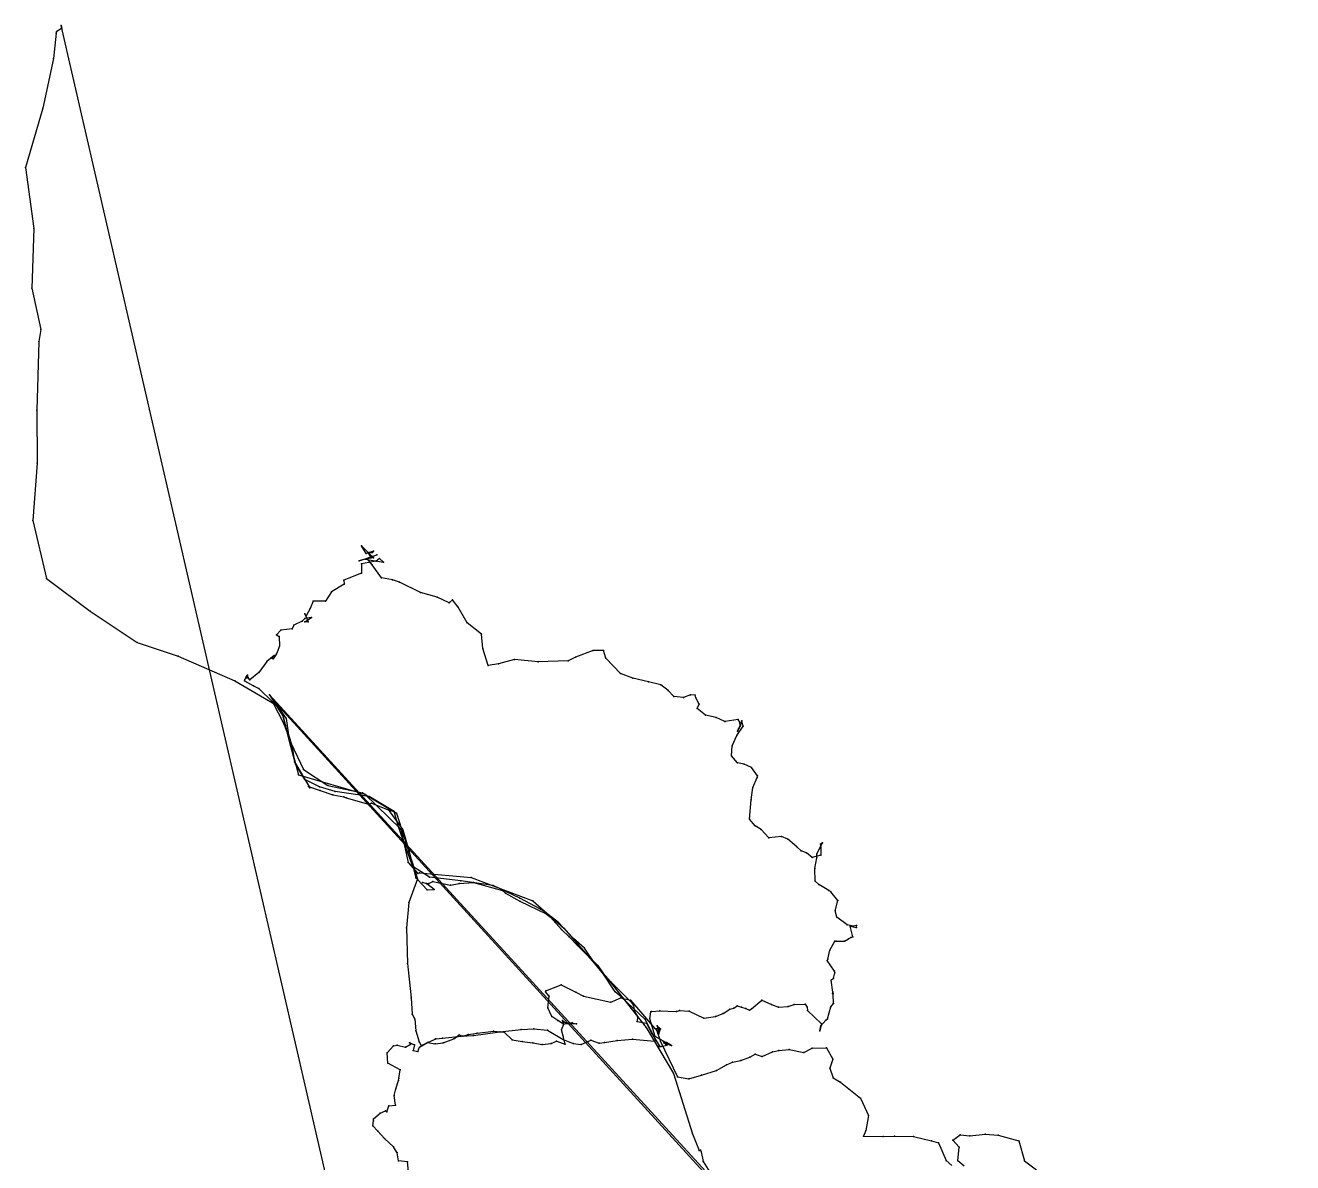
# Model space of a CAD drawing. Header units: metres. Extents: x 533996 to 558759, y 1823984 to 1869097.
# Drawn here: x 538839 to 539701, y 1852342 to 1853115 of the extents above; entities that cross this region are included whole.
import ezdxf

# ---------------------------------------------------------------- set-up
doc = ezdxf.new("R2010")
doc.units = ezdxf.units.M
doc.header["$MEASUREMENT"] = 0
doc.layers.add('Unknown Line Type', color=7, linetype='Continuous')
doc.layers.add('Unknown Point Feature', color=7, linetype='Continuous')

msp = doc.modelspace()

# ---------------------------------------------------------------- linework, layer by layer
at = {"layer": 'Unknown Line Type', "color": 4, "true_color": 0x00ffff}
for points in [[(543099.78, 1834716.39, 217.88), (538863.38, 1853114.99, 614.9), (538863.81, 1853113.13, 617.3), (538860.27, 1853110.49, 618.26), (538860.1, 1853109.6, 618.26), (538858.12, 1853092.35, 619.71), (538851.04, 1853058.58, 618.75), (538839.08, 1853018.43, 620.19), (538844.82, 1852976.9, 620.67), (538843.46, 1852936.19, 622.59), (538849.66, 1852908.11, 623.07), (538848.34, 1852900.09, 622.11), (538846.88, 1852853.32, 619.23), (538847.03, 1852817.22, 617.78), (538844.23, 1852778.37, 614.9), (538853.43, 1852738.85, 611.54), (538883.11, 1852716.71, 610.57), (538915.08, 1852695.36, 609.13), (538942.94, 1852686.07, 609.13), (538981.47, 1852669.13, 608.17), (539012.67, 1852651.22, 604.81), (539024.79, 1852605.26, 601.92), (539069.9, 1852592.28, 600), (539094.36, 1852568.33, 597.12), (539099.4, 1852545.71, 595.19), (539105.92, 1852538.16, 589.91), (539107.07, 1852538.57, 588.95), (539142.2, 1852535.42, 586.54), (539184.3, 1852519.68, 581.73), (539205.27, 1852501.11, 576.45), (539234.95, 1852466.88, 565.87), (539261.3, 1852433.54, 560.11), (539279.98, 1852402.17, 555.78), (539292.83, 1852361.16, 548.09), (539297.28, 1852349.85, 544.72), (539298.31, 1852350.13, 545.69), (539298.63, 1852349.02, 543.76), (539300.14, 1852342.39, 547.13), (539305.82, 1852333.32, 544.72)], [(551357.69, 1839129.45, 400.05), (539007.3, 1852656.42, 604.81), (539016.42, 1852643.66, 599.04), (539017.18, 1852638.83, 594.71), (539018.13, 1852632.44, 591.83), (539020.31, 1852625.55, 592.31), (539022.12, 1852614.19, 593.27), (539032.62, 1852596.51, 593.75), (539031.65, 1852597.35, 592.79), (539039.66, 1852594.61, 592.31), (539048.23, 1852591.77, 592.31), (539055.59, 1852590.25, 591.83), (539057.18, 1852589.61, 592.79), (539072.4, 1852585.44, 594.23), (539074.45, 1852586.05, 593.27), (539087.64, 1852580.74, 593.75), (539085.81, 1852581.72, 593.75), (539095.81, 1852567.94, 590.87), (539099.93, 1852553.8, 585.1), (539104.61, 1852535.39, 579.81), (539106.1, 1852534.03, 574.53), (539112.49, 1852527.11, 573.08), (539117.12, 1852527.32, 574.53), (539112.23, 1852531.15, 578.85), (539109.14, 1852532.19, 581.73), (539113.59, 1852531.43, 582.22), (539116.31, 1852532.71, 583.66), (539128.18, 1852530.35, 583.66), (539134.17, 1852531.39, 583.18), (539143.92, 1852532.11, 584.14), (539163.59, 1852526.65, 582.22), (539165.55, 1852524.94, 581.73), (539175.41, 1852519.32, 580.77), (539193.31, 1852510.9, 578.85), (539196.35, 1852508.6, 576.45), (539203.72, 1852500.04, 575.49), (539209.04, 1852495.17, 571.64), (539214.68, 1852489.2, 571.16), (539228.38, 1852475.58, 569.24), (539232.36, 1852470.05, 566.83), (539237.62, 1852464.41, 565.39), (539251.84, 1852450.05, 565.87), (539252.69, 1852448.39, 564.43), (539253.44, 1852444.39, 560.59), (539255.38, 1852441.03, 559.14), (539255.24, 1852437.64, 558.66), (539261.57, 1852436.36, 560.11), (539265.16, 1852429.53, 562.51), (539270.3, 1852420.72, 562.99), (539269.46, 1852420.14, 562.99), (539269.4, 1852420.62, 559.62), (539271.55, 1852420.68, 559.62), (539275.33, 1852421.49, 560.11), (539273.49, 1852422.95, 560.59), (539272.78, 1852424.29, 561.55), (539274.69, 1852422.7, 562.03), (539278.63, 1852421.3, 562.03), (539275.08, 1852423.33, 562.99), (539274.71, 1852423.41, 561.55), (539267.41, 1852427.48, 562.03), (539263.88, 1852439.41, 563.47), (539264.61, 1852444.1, 562.51), (539264.85, 1852444.38, 562.99), (539270.56, 1852444.86, 563.47), (539281.88, 1852444.28, 562.03), (539283.98, 1852444.95, 562.03), (539290.47, 1852444.63, 559.14), (539300.55, 1852439.91, 554.82), (539308.6, 1852440.87, 551.93), (539313.77, 1852442.95, 551.93), (539318.16, 1852446.02, 549.53), (539320.87, 1852446.59, 548.09), (539323.23, 1852448.26, 547.61), (539326.26, 1852447.35, 547.13), (539329.1, 1852446.33, 547.13), (539331.72, 1852445.36, 543.76), (539333.06, 1852446.16, 543.76), (539340.07, 1852452.13, 539.92), (539346.59, 1852449.18, 537.99), (539351.44, 1852447.33, 537.99), (539357.9, 1852447.67, 539.44), (539362.09, 1852449.09, 539.92), (539369.48, 1852449.45, 540.4), (539369.44, 1852449.35, 539.92), (539370.77, 1852447.22, 538.96), (539371.14, 1852445.07, 538.96), (539380.66, 1852435.98, 536.07), (539379.49, 1852431.13, 533.19), (539380.02, 1852434.66, 533.19), (539383.42, 1852438.39, 533.19), (539384.74, 1852439.34, 533.19), (539386.82, 1852447.62, 534.15), (539388.64, 1852449.91, 534.15), (539388.47, 1852456.4, 533.67), (539388.35, 1852456.84, 533.67), (539388.05, 1852456.62, 536.07), (539388.33, 1852457.59, 537.51), (539387.17, 1852465.65, 537.51), (539388.83, 1852466.99, 536.55), (539389.73, 1852470.57, 537.03), (539389.39, 1852471.74, 537.03), (539384.41, 1852479.14, 538.48), (539384.85, 1852479.87, 538.96), (539386.27, 1852485.99, 541.36), (539389.75, 1852492.25, 540.88), (539390.64, 1852492.14, 540.88), (539396.34, 1852492.25, 541.36), (539398.97, 1852493.7, 542.32), (539400.52, 1852494.68, 541.36), (539401.89, 1852495.25, 541.84), (539400.17, 1852502.33, 540.88), (539404.07, 1852501.49, 542.8), (539404.34, 1852501.51, 542.8), (539404.4, 1852502.95, 542.8), (539402.18, 1852502.46, 541.36), (539398.13, 1852503.31, 540.88), (539390.96, 1852508.61, 540.88), (539389.94, 1852512.88, 539.92), (539391.77, 1852519.83, 538.96), (539387.01, 1852525.65, 536.55), (539385.57, 1852526.62, 536.55), (539378.69, 1852530.84, 536.07), (539376.33, 1852533.02, 535.59), (539376.08, 1852541.63, 534.15), (539377.34, 1852548.85, 532.71), (539377.36, 1852551.61, 532.23), (539381.26, 1852559.03, 532.71), (539379.86, 1852558.22, 533.19), (539380.19, 1852555.21, 534.63), (539380.07, 1852550.78, 535.11), (539374.16, 1852549.07, 535.59), (539370.33, 1852552.18, 535.11), (539366.66, 1852553.67, 534.63), (539363.73, 1852556.35, 535.59), (539357.72, 1852561.6, 537.03), (539353.49, 1852563.38, 537.03), (539344.81, 1852562.53, 537.51), (539339.54, 1852568.22, 538.96), (539335.42, 1852570.63, 539.44), (539331.6, 1852575.14, 539.44), (539332.77, 1852588.29, 538.48), (539333.86, 1852596.63, 537.99), (539336.82, 1852603.54, 537.03), (539337.15, 1852604.73, 537.03), (539332.91, 1852610.26, 537.99), (539328.06, 1852612.57, 539.44), (539323.35, 1852613.47, 539.44), (539319.37, 1852618.18, 540.4), (539319.91, 1852625.03, 540.4), (539322.97, 1852632.13, 539.44), (539327.39, 1852638.37, 538.96), (539326.46, 1852642.08, 538.48), (539325.19, 1852638.34, 539.44), (539323.38, 1852635.01, 542.32), (539324.09, 1852636.62, 542.8), (539325.36, 1852638.53, 542.8), (539324.97, 1852641.05, 541.84), (539323.83, 1852643.01, 541.36), (539315.07, 1852641.54, 541.36), (539314.94, 1852641.54, 538.96), (539309.01, 1852644.3, 538.48), (539301.77, 1852645.89, 537.99), (539295.98, 1852650.52, 537.51), (539297.44, 1852653.43, 537.51), (539295.02, 1852657.67, 537.51), (539294.72, 1852659.56, 538.48), (539291.49, 1852659.67, 540.4), (539286.61, 1852657.82, 540.88), (539280.23, 1852658.63, 540.4), (539276.3, 1852662.73, 540.88), (539271.24, 1852666.52, 538.96), (539262.91, 1852668.53, 539.92), (539252.2, 1852671.02, 538.48), (539243.87, 1852674.32, 539.92), (539233.89, 1852684.58, 543.76), (539232.41, 1852689.96, 545.2), (539225.31, 1852689.76, 543.76), (539213.22, 1852685.37, 547.13), (539208.2, 1852682.81, 543.28), (539187.96, 1852682.13, 541.84), (539171.84, 1852683.82, 542.32), (539160.95, 1852680.82, 542.32), (539153.94, 1852679.73, 541.84), (539150.29, 1852691.29, 543.76), (539149.27, 1852700.96, 542.32), (539139.66, 1852708.64, 538.96), (539133.4, 1852719.23, 538.96), (539129.58, 1852724.23, 541.84), (539127.53, 1852722.52, 541.84), (539127.32, 1852722.24, 544.24), (539119.07, 1852726.24, 544.24), (539107.89, 1852729.39, 541.84), (539093.63, 1852736.43, 540.4), (539088.89, 1852737.9, 543.76), (539081.39, 1852739.21, 542.32), (539075.01, 1852748.12, 543.76), (539071.68, 1852752.54, 546.65), (539066.02, 1852750.82, 548.09), (539078.05, 1852754.88, 552.41), (539074.4, 1852753.13, 552.41), (539072.23, 1852756.48, 553.86), (539075.18, 1852756.55, 551.93), (539075.9, 1852757.39, 561.55), (539070.86, 1852755.85, 562.03), (539067.7, 1852760.96, 557.7), (539075.94, 1852752.9, 551.93), (539070.17, 1852752.03, 549.53), (539082.72, 1852749.98, 556.26), (539079.89, 1852752.43, 558.66), (539077.77, 1852750.71, 564.43), (539067.69, 1852748.89, 564.43), (539067.66, 1852742.56, 569.72), (539055.77, 1852737.65, 569.24), (539055.86, 1852735.07, 569.24), (539047.23, 1852729.84, 569.72), (539043.19, 1852723.39, 572.6), (539034.86, 1852723.31, 573.56), (539032.79, 1852718.34, 570.2), (539030.05, 1852713.53, 567.8), (539029.08, 1852714.7, 571.16), (539031.37, 1852709.43, 577.89), (539029.06, 1852709.47, 578.37), (539033.71, 1852712.26, 578.85), (539029.25, 1852711.52, 580.77), (539027.4, 1852709.76, 579.33), (539021.73, 1852707.02, 579.33), (539020.65, 1852704.58, 580.77), (539012.88, 1852703.63, 581.25), (539009.96, 1852700.59, 584.62), (539011.78, 1852699.33, 591.35), (539012.02, 1852692.77, 591.35), (539009.93, 1852687.66, 592.79), (539007.65, 1852684.09, 597.6), (539006.74, 1852684.6, 597.12), (539008.32, 1852686.51, 598.56), (539003.23, 1852682.37, 599.52), (538997.8, 1852674.88, 601.44), (538991.85, 1852670, 603.36), (538991.18, 1852670.65, 602.88), (538989.66, 1852671.59, 602.4), (538989.05, 1852671.19, 604.81), (538990.74, 1852671.39, 607.69), (538990.58, 1852671.6, 608.65), (538990.7, 1852671.43, 607.69), (538990.26, 1852672.99, 605.77), (538989.68, 1852672.67, 604.81), (538989.27, 1852671.99, 603.85), (538988.41, 1852670.12, 602.4), (538988.21, 1852669.13, 602.88), (538994.19, 1852665.82, 603.36), (538997.89, 1852663.97, 603.36), (539007.23, 1852655, 604.81), (539014.91, 1852639.91, 605.29), (539019.91, 1852626.61, 605.29), (539028.34, 1852608.9, 606.73), (539044.82, 1852598, 601.92), (539068.32, 1852593.12, 596.64), (539091.63, 1852579.21, 593.75), (539099.89, 1852552.88, 590.39), (539105.9, 1852534.59, 588.95), (539099.86, 1852518.54, 582.7), (539098.26, 1852501.18, 575.49), (539098.93, 1852477.05, 568.28), (539101.4, 1852453.61, 564.91), (539102.27, 1852442.51, 562.99), (539103.92, 1852439.12, 562.51), (539104.73, 1852431.26, 562.03), (539106.9, 1852423.72, 561.07), (539108.39, 1852421.18, 559.14), (539117.78, 1852425.46, 559.62), (539118.37, 1852425.77, 559.62), (539122.87, 1852426.22, 559.14), (539135.42, 1852427.58, 559.14), (539143.93, 1852428, 557.22), (539161.83, 1852430.63, 556.26), (539176.33, 1852432.06, 560.59), (539184.82, 1852432.52, 562.03), (539194.27, 1852431.7, 562.99), (539204.82, 1852425.45, 560.59), (539211.76, 1852422.72, 558.18), (539217.1, 1852422, 556.26), (539223.73, 1852424.78, 553.86), (539229.31, 1852422.86, 551.93), (539233, 1852423.23, 552.9), (539241.66, 1852424.65, 552.9), (539252.08, 1852425.5, 553.86), (539267.06, 1852424.15, 555.78), (539267.86, 1852424.86, 555.78), (539260.6, 1852438.97, 557.7), (539244.31, 1852454.3, 561.55), (539240.18, 1852457.7, 562.99), (539232.27, 1852469.81, 563.95), (539226.48, 1852476.92, 566.35), (539219.5, 1852487.45, 572.12), (539211.87, 1852493.94, 577.41), (539201.71, 1852504.91, 580.77), (539192.7, 1852511.9, 583.18), (539189.42, 1852513.88, 583.66), (539175.46, 1852521.44, 587.98), (539157.32, 1852530.06, 590.87), (539135.32, 1852533.18, 592.31), (539113.91, 1852535.68, 593.75), (539102.68, 1852543.05, 598.08), (539097.43, 1852557, 600.96), (539092.87, 1852569.99, 603.36), (539090, 1852580.34, 603.85), (539072.85, 1852590.67, 605.29), (539049.89, 1852594.05, 606.73), (539039.08, 1852597.27, 608.65), (539029.25, 1852602.13, 609.61), (539022.71, 1852612.89, 611.06), (539018.76, 1852627.9, 611.54), (539014.74, 1852645.08, 612.5), (539005.49, 1852659.36, 612.98), (539005.12, 1852659.66, 612.98), (551571.7, 1838939.29, 400.53)], [(539099.93, 1852333.41, 530.79), (539099, 1852342.18, 533.19), (539092.93, 1852342.9, 534.15), (539092.07, 1852348.3, 534.63), (539089.37, 1852352.4, 536.07), (539083.47, 1852358.08, 538.96), (539078.77, 1852363.05, 543.28), (539075.32, 1852366.71, 544.72), (539075.93, 1852369.94, 544.24), (539075.96, 1852371.48, 544.24), (539080.37, 1852375.29, 546.17), (539083.97, 1852376.86, 548.57), (539085.03, 1852376.16, 549.05), (539086.4, 1852380.25, 551.45), (539090.82, 1852380.78, 553.38), (539090.01, 1852387.17, 554.82), (539091.02, 1852391.79, 558.18), (539092.79, 1852397.51, 560.59), (539093.01, 1852398.75, 560.59), (539093.93, 1852404.75, 562.51), (539085.61, 1852409.19, 564.91), (539085.13, 1852416.21, 567.8), (539089.38, 1852421.07, 568.28), (539091.99, 1852421.54, 568.76), (539097.63, 1852420.24, 568.76), (539101.43, 1852422.46, 569.24), (539100.4, 1852423.04, 568.28), (539100.65, 1852423.17, 567.32), (539103.79, 1852421.63, 565.39), (539102.89, 1852417.9, 563.47), (539106.06, 1852417.25, 563.95), (539107.25, 1852420.14, 565.39), (539112.54, 1852423.3, 562.99), (539117.75, 1852422.33, 561.07), (539123.26, 1852423.06, 557.7), (539130.59, 1852425.77, 558.18), (539134.13, 1852428.47, 559.14), (539136.74, 1852427.55, 556.26), (539140.16, 1852428.72, 555.3), (539146.31, 1852429.68, 555.78), (539157.53, 1852430.94, 554.82), (539164.68, 1852430.39, 556.74), (539170.11, 1852425.09, 559.14), (539177.06, 1852424.09, 559.62), (539184.35, 1852423.01, 559.62), (539190.69, 1852422.04, 559.62), (539196.7, 1852422.72, 560.59), (539200.28, 1852424.24, 562.99), (539206.28, 1852422.28, 562.03), (539204.98, 1852427.53, 561.07), (539203.68, 1852431.87, 561.55), (539205.27, 1852435.74, 559.62), (539204.38, 1852438.27, 558.18), (539206.62, 1852436.65, 557.22), (539210.94, 1852436.73, 556.74), (539213.99, 1852435.98, 553.38), (539205.07, 1852435.69, 554.34), (539201.17, 1852438.26, 554.34), (539197.18, 1852440.9, 556.26), (539194.47, 1852446.79, 559.62), (539195.4, 1852454.7, 558.66), (539192.76, 1852457.71, 558.66), (539193.14, 1852458.48, 558.66), (539203.57, 1852462.41, 560.11), (539213.58, 1852457.5, 560.11), (539218.76, 1852454.88, 559.62), (539237.28, 1852450.8, 559.62), (539244.04, 1852453.71, 561.07), (539250.58, 1852452.06, 561.07), (539267.02, 1852432.98, 557.7), (539269.67, 1852430.05, 554.82), (539269.73, 1852432.33, 555.78), (539268.81, 1852434.54, 558.66), (539270.23, 1852433.19, 558.66), (539269.59, 1852429.27, 559.14), (539270.03, 1852429.3, 558.18), (539271.06, 1852432.51, 556.74), (539268.17, 1852432.63, 558.18), (539271.19, 1852424.07, 559.62), (539282.59, 1852399.98, 555.78), (539290.26, 1852398.52, 554.34), (539299.05, 1852401.12, 552.9), (539309.18, 1852404.27, 550.97), (539315.98, 1852408.02, 548.57), (539320.14, 1852410.04, 547.13), (539325.69, 1852410.95, 543.76), (539331.82, 1852413.43, 541.36), (539335.48, 1852415.39, 539.44), (539340.34, 1852413.82, 535.59), (539347.37, 1852416.91, 533.67), (539351.59, 1852417.75, 533.19), (539358.58, 1852418.64, 532.23), (539368.66, 1852416.53, 530.79), (539374.34, 1852419.5, 528.86), (539384.05, 1852419.76, 525.98), (539388.39, 1852411.93, 525.98), (539386.18, 1852405.87, 527.42), (539388.44, 1852399.24, 522.13), (539393.58, 1852396.36, 520.69), (539407.14, 1852385.44, 518.77), (539412.62, 1852373.61, 517.81), (539410.75, 1852363.54, 519.25), (539409.13, 1852359.57, 519.73), (539422.42, 1852359.44, 521.65), (539430.17, 1852359.53, 523.58), (539443.07, 1852359.31, 524.06), (539455.41, 1852356.53, 525.98), (539460.18, 1852355.04, 527.42), (539465.41, 1852343.15, 526.94), (539469.17, 1852339.65, 524.54)], [(539477.66, 1852339.11, 521.17), (539473.26, 1852342.81, 520.69), (539474.22, 1852352.16, 521.65), (539469.87, 1852356.88, 521.17), (539474.85, 1852360.45, 520.69), (539481.4, 1852359.94, 521.17), (539491.82, 1852360.93, 521.17), (539500.71, 1852360.21, 520.69), (539514.86, 1852356.51, 520.69), (539518.69, 1852342.84, 519.25), (539526.72, 1852336.8, 519.73)]]:
    msp.add_polyline3d(points, dxfattribs=at)
at = {"layer": 'Unknown Point Feature'}
for p in [(538863.38, 1853114.99, 614.9), (538863.81, 1853113.13, 617.3), (538860.1, 1853109.6, 618.26), (538860.27, 1853110.49, 618.26), (538858.12, 1853092.35, 619.71), (538851.04, 1853058.58, 618.75), (538839.08, 1853018.43, 620.19), (538844.82, 1852976.9, 620.67), (538843.46, 1852936.19, 622.59), (538849.66, 1852908.11, 623.07), (538848.34, 1852900.09, 622.11), (538846.88, 1852853.32, 619.23), (538847.03, 1852817.22, 617.78), (538844.23, 1852778.37, 614.9), (539067.7, 1852760.96, 557.7), (539066.02, 1852750.82, 548.09), (539070.17, 1852752.03, 549.53), (539070.86, 1852755.85, 562.03), (539071.68, 1852752.54, 546.65), (539072.23, 1852756.48, 553.86), (539074.4, 1852753.13, 552.41), (539075.18, 1852756.55, 551.93), (539075.9, 1852757.39, 561.55), (539075.94, 1852752.9, 551.93), (539077.77, 1852750.71, 564.43), (539078.05, 1852754.88, 552.41), (539079.89, 1852752.43, 558.66), (539082.72, 1852749.98, 556.26), (539067.66, 1852742.56, 569.72), (539067.69, 1852748.89, 564.43), (539075.01, 1852748.12, 543.76), (538853.43, 1852738.85, 611.54), (539055.77, 1852737.65, 569.24), (539055.86, 1852735.07, 569.24), (539081.39, 1852739.21, 542.32), (539088.89, 1852737.9, 543.76), (539093.63, 1852736.43, 540.4), (539047.23, 1852729.84, 569.72), (539107.89, 1852729.39, 541.84), (539119.07, 1852726.24, 544.24), (539129.58, 1852724.23, 541.84), (538883.11, 1852716.71, 610.57), (539032.79, 1852718.34, 570.2), (539034.86, 1852723.31, 573.56), (539043.19, 1852723.39, 572.6), (539127.32, 1852722.24, 544.24), (539127.53, 1852722.52, 541.84), (539133.4, 1852719.23, 538.96), (539021.73, 1852707.02, 579.33), (539027.4, 1852709.76, 579.33), (539029.06, 1852709.47, 578.37), (539029.08, 1852714.7, 571.16), (539029.25, 1852711.52, 580.77), (539030.05, 1852713.53, 567.8), (539031.37, 1852709.43, 577.89), (539033.71, 1852712.26, 578.85), (539139.66, 1852708.64, 538.96), (539009.96, 1852700.59, 584.62), (539011.78, 1852699.33, 591.35), (539012.88, 1852703.63, 581.25), (539020.65, 1852704.58, 580.77), (539149.27, 1852700.96, 542.32), (538915.08, 1852695.36, 609.13), (539012.02, 1852692.77, 591.35), (539150.29, 1852691.29, 543.76), (539225.31, 1852689.76, 543.76), (539232.41, 1852689.96, 545.2), (538942.94, 1852686.07, 609.13), (539003.23, 1852682.37, 599.52), (539006.74, 1852684.6, 597.12), (539007.65, 1852684.09, 597.6), (539008.32, 1852686.51, 598.56), (539009.93, 1852687.66, 592.79), (539160.95, 1852680.82, 542.32), (539171.84, 1852683.82, 542.32), (539187.96, 1852682.13, 541.84), (539208.2, 1852682.81, 543.28), (539213.22, 1852685.37, 547.13), (539233.89, 1852684.58, 543.76), (538989.68, 1852672.67, 604.81), (538990.26, 1852672.99, 605.77), (538997.8, 1852674.88, 601.44), (539153.94, 1852679.73, 541.84), (539243.87, 1852674.32, 539.92), (538981.47, 1852669.13, 608.17), (538988.21, 1852669.13, 602.88), (538988.41, 1852670.12, 602.4), (538989.05, 1852671.19, 604.81), (538989.27, 1852671.99, 603.85), (538989.66, 1852671.59, 602.4), (538990.58, 1852671.6, 608.65), (538990.7, 1852671.43, 607.69), (538990.74, 1852671.39, 607.69), (538991.18, 1852670.65, 602.88), (538991.85, 1852670, 603.36), (538994.19, 1852665.82, 603.36), (538997.89, 1852663.97, 603.36), (539252.2, 1852671.02, 538.48), (539262.91, 1852668.53, 539.92), (539271.24, 1852666.52, 538.96), (539005.12, 1852659.66, 612.98), (539005.49, 1852659.36, 612.98), (539007.23, 1852655, 604.81), (539007.3, 1852656.42, 604.81), (539276.3, 1852662.73, 540.88), (539280.23, 1852658.63, 540.4), (539286.61, 1852657.82, 540.88), (539291.49, 1852659.67, 540.4), (539294.72, 1852659.56, 538.48), (539295.02, 1852657.67, 537.51), (539012.67, 1852651.22, 604.81), (539295.98, 1852650.52, 537.51), (539297.44, 1852653.43, 537.51), (539014.74, 1852645.08, 612.5), (539014.91, 1852639.91, 605.29), (539016.42, 1852643.66, 599.04), (539017.18, 1852638.83, 594.71), (539301.77, 1852645.89, 537.99), (539309.01, 1852644.3, 538.48), (539314.94, 1852641.54, 538.96), (539315.07, 1852641.54, 541.36), (539323.83, 1852643.01, 541.36), (539324.97, 1852641.05, 541.84), (539325.19, 1852638.34, 539.44), (539325.36, 1852638.53, 542.8), (539326.46, 1852642.08, 538.48), (539327.39, 1852638.37, 538.96), (539018.13, 1852632.44, 591.83), (539322.97, 1852632.13, 539.44), (539323.38, 1852635.01, 542.32), (539324.09, 1852636.62, 542.8), (539018.76, 1852627.9, 611.54), (539019.91, 1852626.61, 605.29), (539020.31, 1852625.55, 592.31), (539319.91, 1852625.03, 540.4), (539022.12, 1852614.19, 593.27), (539022.71, 1852612.89, 611.06), (539319.37, 1852618.18, 540.4), (539323.35, 1852613.47, 539.44), (539328.06, 1852612.57, 539.44), (539024.79, 1852605.26, 601.92), (539028.34, 1852608.9, 606.73), (539332.91, 1852610.26, 537.99), (539336.82, 1852603.54, 537.03), (539337.15, 1852604.73, 537.03), (539029.25, 1852602.13, 609.61), (539031.65, 1852597.35, 592.79), (539032.62, 1852596.51, 593.75), (539039.08, 1852597.27, 608.65), (539039.66, 1852594.61, 592.31), (539044.82, 1852598, 601.92), (539333.86, 1852596.63, 537.99), (539048.23, 1852591.77, 592.31), (539049.89, 1852594.05, 606.73), (539055.59, 1852590.25, 591.83), (539057.18, 1852589.61, 592.79), (539068.32, 1852593.12, 596.64), (539069.9, 1852592.28, 600), (539072.85, 1852590.67, 605.29), (539074.45, 1852586.05, 593.27), (539332.77, 1852588.29, 538.48), (539072.4, 1852585.44, 594.23), (539085.81, 1852581.72, 593.75), (539087.64, 1852580.74, 593.75), (539090, 1852580.34, 603.85), (539091.63, 1852579.21, 593.75), (539092.87, 1852569.99, 603.36), (539331.6, 1852575.14, 539.44), (539335.42, 1852570.63, 539.44), (539094.36, 1852568.33, 597.12), (539095.81, 1852567.94, 590.87), (539339.54, 1852568.22, 538.96), (539344.81, 1852562.53, 537.51), (539353.49, 1852563.38, 537.03), (539357.72, 1852561.6, 537.03), (539097.43, 1852557, 600.96), (539099.89, 1852552.88, 590.39), (539099.93, 1852553.8, 585.1), (539363.73, 1852556.35, 535.59), (539366.66, 1852553.67, 534.63), (539370.33, 1852552.18, 535.11), (539377.36, 1852551.61, 532.23), (539379.86, 1852558.22, 533.19), (539380.19, 1852555.21, 534.63), (539381.26, 1852559.03, 532.71), (539099.4, 1852545.71, 595.19), (539102.68, 1852543.05, 598.08), (539374.16, 1852549.07, 535.59), (539377.34, 1852548.85, 532.71), (539380.07, 1852550.78, 535.11), (539104.61, 1852535.39, 579.81), (539105.9, 1852534.59, 588.95), (539105.92, 1852538.16, 589.91), (539107.07, 1852538.57, 588.95), (539113.91, 1852535.68, 593.75), (539142.2, 1852535.42, 586.54), (539376.08, 1852541.63, 534.15), (539106.1, 1852534.03, 574.53), (539109.14, 1852532.19, 581.73), (539112.23, 1852531.15, 578.85), (539112.49, 1852527.11, 573.08), (539113.59, 1852531.43, 582.22), (539116.31, 1852532.71, 583.66), (539117.12, 1852527.32, 574.53), (539128.18, 1852530.35, 583.66), (539134.17, 1852531.39, 583.18), (539135.32, 1852533.18, 592.31), (539143.92, 1852532.11, 584.14), (539157.32, 1852530.06, 590.87), (539163.59, 1852526.65, 582.22), (539376.33, 1852533.02, 535.59), (539378.69, 1852530.84, 536.07), (539385.57, 1852526.62, 536.55), (539387.01, 1852525.65, 536.55), (539099.86, 1852518.54, 582.7), (539165.55, 1852524.94, 581.73), (539175.41, 1852519.32, 580.77), (539175.46, 1852521.44, 587.98), (539184.3, 1852519.68, 581.73), (539391.77, 1852519.83, 538.96), (539189.42, 1852513.88, 583.66), (539192.7, 1852511.9, 583.18), (539193.31, 1852510.9, 578.85), (539196.35, 1852508.6, 576.45), (539389.94, 1852512.88, 539.92), (539390.96, 1852508.61, 540.88), (539098.26, 1852501.18, 575.49), (539201.71, 1852504.91, 580.77), (539203.72, 1852500.04, 575.49), (539205.27, 1852501.11, 576.45), (539398.13, 1852503.31, 540.88), (539400.17, 1852502.33, 540.88), (539402.18, 1852502.46, 541.36), (539404.07, 1852501.49, 542.8), (539404.34, 1852501.51, 542.8), (539404.4, 1852502.95, 542.8), (539209.04, 1852495.17, 571.64), (539211.87, 1852493.94, 577.41), (539389.75, 1852492.25, 540.88), (539390.64, 1852492.14, 540.88), (539396.34, 1852492.25, 541.36), (539398.97, 1852493.7, 542.32), (539400.52, 1852494.68, 541.36), (539401.89, 1852495.25, 541.84), (539214.68, 1852489.2, 571.16), (539219.5, 1852487.45, 572.12), (539386.27, 1852485.99, 541.36), (539098.93, 1852477.05, 568.28), (539226.48, 1852476.92, 566.35), (539228.38, 1852475.58, 569.24), (539384.41, 1852479.14, 538.48), (539384.85, 1852479.87, 538.96), (539232.27, 1852469.81, 563.95), (539232.36, 1852470.05, 566.83), (539234.95, 1852466.88, 565.87), (539387.17, 1852465.65, 537.51), (539388.83, 1852466.99, 536.55), (539389.39, 1852471.74, 537.03), (539389.73, 1852470.57, 537.03), (539192.76, 1852457.71, 558.66), (539193.14, 1852458.48, 558.66), (539203.57, 1852462.41, 560.11), (539213.58, 1852457.5, 560.11), (539237.62, 1852464.41, 565.39), (539240.18, 1852457.7, 562.99), (539388.33, 1852457.59, 537.51), (539388.35, 1852456.84, 533.67), (539101.4, 1852453.61, 564.91), (539195.4, 1852454.7, 558.66), (539218.76, 1852454.88, 559.62), (539237.28, 1852450.8, 559.62), (539244.04, 1852453.71, 561.07), (539244.31, 1852454.3, 561.55), (539250.58, 1852452.06, 561.07), (539251.84, 1852450.05, 565.87), (539252.69, 1852448.39, 564.43), (539323.23, 1852448.26, 547.61), (539340.07, 1852452.13, 539.92), (539346.59, 1852449.18, 537.99), (539362.09, 1852449.09, 539.92), (539369.44, 1852449.35, 539.92), (539369.48, 1852449.45, 540.4), (539388.05, 1852456.62, 536.07), (539388.47, 1852456.4, 533.67), (539388.64, 1852449.91, 534.15), (539102.27, 1852442.51, 562.99), (539194.47, 1852446.79, 559.62), (539197.18, 1852440.9, 556.26), (539253.44, 1852444.39, 560.59), (539255.38, 1852441.03, 559.14), (539263.88, 1852439.41, 563.47), (539264.61, 1852444.1, 562.51), (539264.85, 1852444.38, 562.99), (539270.56, 1852444.86, 563.47), (539281.88, 1852444.28, 562.03), (539283.98, 1852444.95, 562.03), (539290.47, 1852444.63, 559.14), (539300.55, 1852439.91, 554.82), (539308.6, 1852440.87, 551.93), (539313.77, 1852442.95, 551.93), (539318.16, 1852446.02, 549.53), (539320.87, 1852446.59, 548.09), (539326.26, 1852447.35, 547.13), (539329.1, 1852446.33, 547.13), (539331.72, 1852445.36, 543.76), (539333.06, 1852446.16, 543.76), (539351.44, 1852447.33, 537.99), (539357.9, 1852447.67, 539.44), (539370.77, 1852447.22, 538.96), (539371.14, 1852445.07, 538.96), (539386.82, 1852447.62, 534.15), (539103.92, 1852439.12, 562.51), (539104.73, 1852431.26, 562.03), (539157.53, 1852430.94, 554.82), (539176.33, 1852432.06, 560.59), (539184.82, 1852432.52, 562.03), (539194.27, 1852431.7, 562.99), (539201.17, 1852438.26, 554.34), (539203.68, 1852431.87, 561.55), (539204.38, 1852438.27, 558.18), (539205.07, 1852435.69, 554.34), (539205.27, 1852435.74, 559.62), (539206.62, 1852436.65, 557.22), (539210.94, 1852436.73, 556.74), (539213.99, 1852435.98, 553.38), (539255.24, 1852437.64, 558.66), (539260.6, 1852438.97, 557.7), (539261.3, 1852433.54, 560.11), (539261.57, 1852436.36, 560.11), (539267.02, 1852432.98, 557.7), (539268.17, 1852432.63, 558.18), (539268.81, 1852434.54, 558.66), (539269.73, 1852432.33, 555.78), (539270.23, 1852433.19, 558.66), (539271.06, 1852432.51, 556.74), (539379.49, 1852431.13, 533.19), (539380.02, 1852434.66, 533.19), (539380.66, 1852435.98, 536.07), (539383.42, 1852438.39, 533.19), (539384.74, 1852439.34, 533.19), (539100.4, 1852423.04, 568.28), (539100.65, 1852423.17, 567.32), (539101.43, 1852422.46, 569.24), (539106.9, 1852423.72, 561.07), (539112.54, 1852423.3, 562.99), (539117.75, 1852422.33, 561.07), (539117.78, 1852425.46, 559.62), (539118.37, 1852425.77, 559.62), (539122.87, 1852426.22, 559.14), (539123.26, 1852423.06, 557.7), (539130.59, 1852425.77, 558.18), (539134.13, 1852428.47, 559.14), (539135.42, 1852427.58, 559.14), (539136.74, 1852427.55, 556.26), (539140.16, 1852428.72, 555.3), (539143.93, 1852428, 557.22), (539146.31, 1852429.68, 555.78), (539161.83, 1852430.63, 556.26), (539164.68, 1852430.39, 556.74), (539170.11, 1852425.09, 559.14), (539177.06, 1852424.09, 559.62), (539184.35, 1852423.01, 559.62), (539196.7, 1852422.72, 560.59), (539200.28, 1852424.24, 562.99), (539204.82, 1852425.45, 560.59), (539204.98, 1852427.53, 561.07), (539206.28, 1852422.28, 562.03), (539211.76, 1852422.72, 558.18), (539223.73, 1852424.78, 553.86), (539229.31, 1852422.86, 551.93), (539233, 1852423.23, 552.9), (539241.66, 1852424.65, 552.9), (539252.08, 1852425.5, 553.86), (539265.16, 1852429.53, 562.51), (539267.06, 1852424.15, 555.78), (539267.41, 1852427.48, 562.03), (539267.86, 1852424.86, 555.78), (539269.59, 1852429.27, 559.14), (539269.67, 1852430.05, 554.82), (539270.03, 1852429.3, 558.18), (539271.19, 1852424.07, 559.62), (539272.78, 1852424.29, 561.55), (539273.49, 1852422.95, 560.59), (539274.69, 1852422.7, 562.03), (539274.71, 1852423.41, 561.55), (539275.08, 1852423.33, 562.99), (539085.13, 1852416.21, 567.8), (539089.38, 1852421.07, 568.28), (539091.99, 1852421.54, 568.76), (539097.63, 1852420.24, 568.76), (539102.89, 1852417.9, 563.47), (539103.79, 1852421.63, 565.39), (539106.06, 1852417.25, 563.95), (539107.25, 1852420.14, 565.39), (539108.39, 1852421.18, 559.14), (539190.69, 1852422.04, 559.62), (539217.1, 1852422, 556.26), (539269.4, 1852420.62, 559.62), (539269.46, 1852420.14, 562.99), (539270.3, 1852420.72, 562.99), (539271.55, 1852420.68, 559.62), (539275.33, 1852421.49, 560.11), (539278.63, 1852421.3, 562.03), (539335.48, 1852415.39, 539.44), (539340.34, 1852413.82, 535.59), (539347.37, 1852416.91, 533.67), (539351.59, 1852417.75, 533.19), (539358.58, 1852418.64, 532.23), (539368.66, 1852416.53, 530.79), (539374.34, 1852419.5, 528.86), (539384.05, 1852419.76, 525.98), (539085.61, 1852409.19, 564.91), (539315.98, 1852408.02, 548.57), (539320.14, 1852410.04, 547.13), (539325.69, 1852410.95, 543.76), (539331.82, 1852413.43, 541.36), (539386.18, 1852405.87, 527.42), (539388.39, 1852411.93, 525.98), (539092.79, 1852397.51, 560.59), (539093.01, 1852398.75, 560.59), (539093.93, 1852404.75, 562.51), (539279.98, 1852402.17, 555.78), (539282.59, 1852399.98, 555.78), (539290.26, 1852398.52, 554.34), (539299.05, 1852401.12, 552.9), (539309.18, 1852404.27, 550.97), (539388.44, 1852399.24, 522.13), (539393.58, 1852396.36, 520.69), (539091.02, 1852391.79, 558.18), (539086.4, 1852380.25, 551.45), (539090.01, 1852387.17, 554.82), (539090.82, 1852380.78, 553.38), (539407.14, 1852385.44, 518.77), (539075.96, 1852371.48, 544.24), (539080.37, 1852375.29, 546.17), (539083.97, 1852376.86, 548.57), (539085.03, 1852376.16, 549.05), (539412.62, 1852373.61, 517.81), (539075.32, 1852366.71, 544.72), (539075.93, 1852369.94, 544.24), (539078.77, 1852363.05, 543.28), (539410.75, 1852363.54, 519.25), (539083.47, 1852358.08, 538.96), (539292.83, 1852361.16, 548.09), (539409.13, 1852359.57, 519.73), (539422.42, 1852359.44, 521.65), (539430.17, 1852359.53, 523.58), (539443.07, 1852359.31, 524.06), (539455.41, 1852356.53, 525.98), (539460.18, 1852355.04, 527.42), (539469.87, 1852356.88, 521.17), (539474.85, 1852360.45, 520.69), (539481.4, 1852359.94, 521.17), (539491.82, 1852360.93, 521.17), (539500.71, 1852360.21, 520.69), (539514.86, 1852356.51, 520.69), (539089.37, 1852352.4, 536.07), (539092.07, 1852348.3, 534.63), (539297.28, 1852349.85, 544.72), (539298.31, 1852350.13, 545.69), (539298.63, 1852349.02, 543.76), (539474.22, 1852352.16, 521.65), (539092.93, 1852342.9, 534.15), (539099, 1852342.18, 533.19), (539300.14, 1852342.39, 547.13), (539465.41, 1852343.15, 526.94), (539473.26, 1852342.81, 520.69), (539518.69, 1852342.84, 519.25)]:
    msp.add_point(p, dxfattribs=at)

doc.saveas('drawing.dxf')
